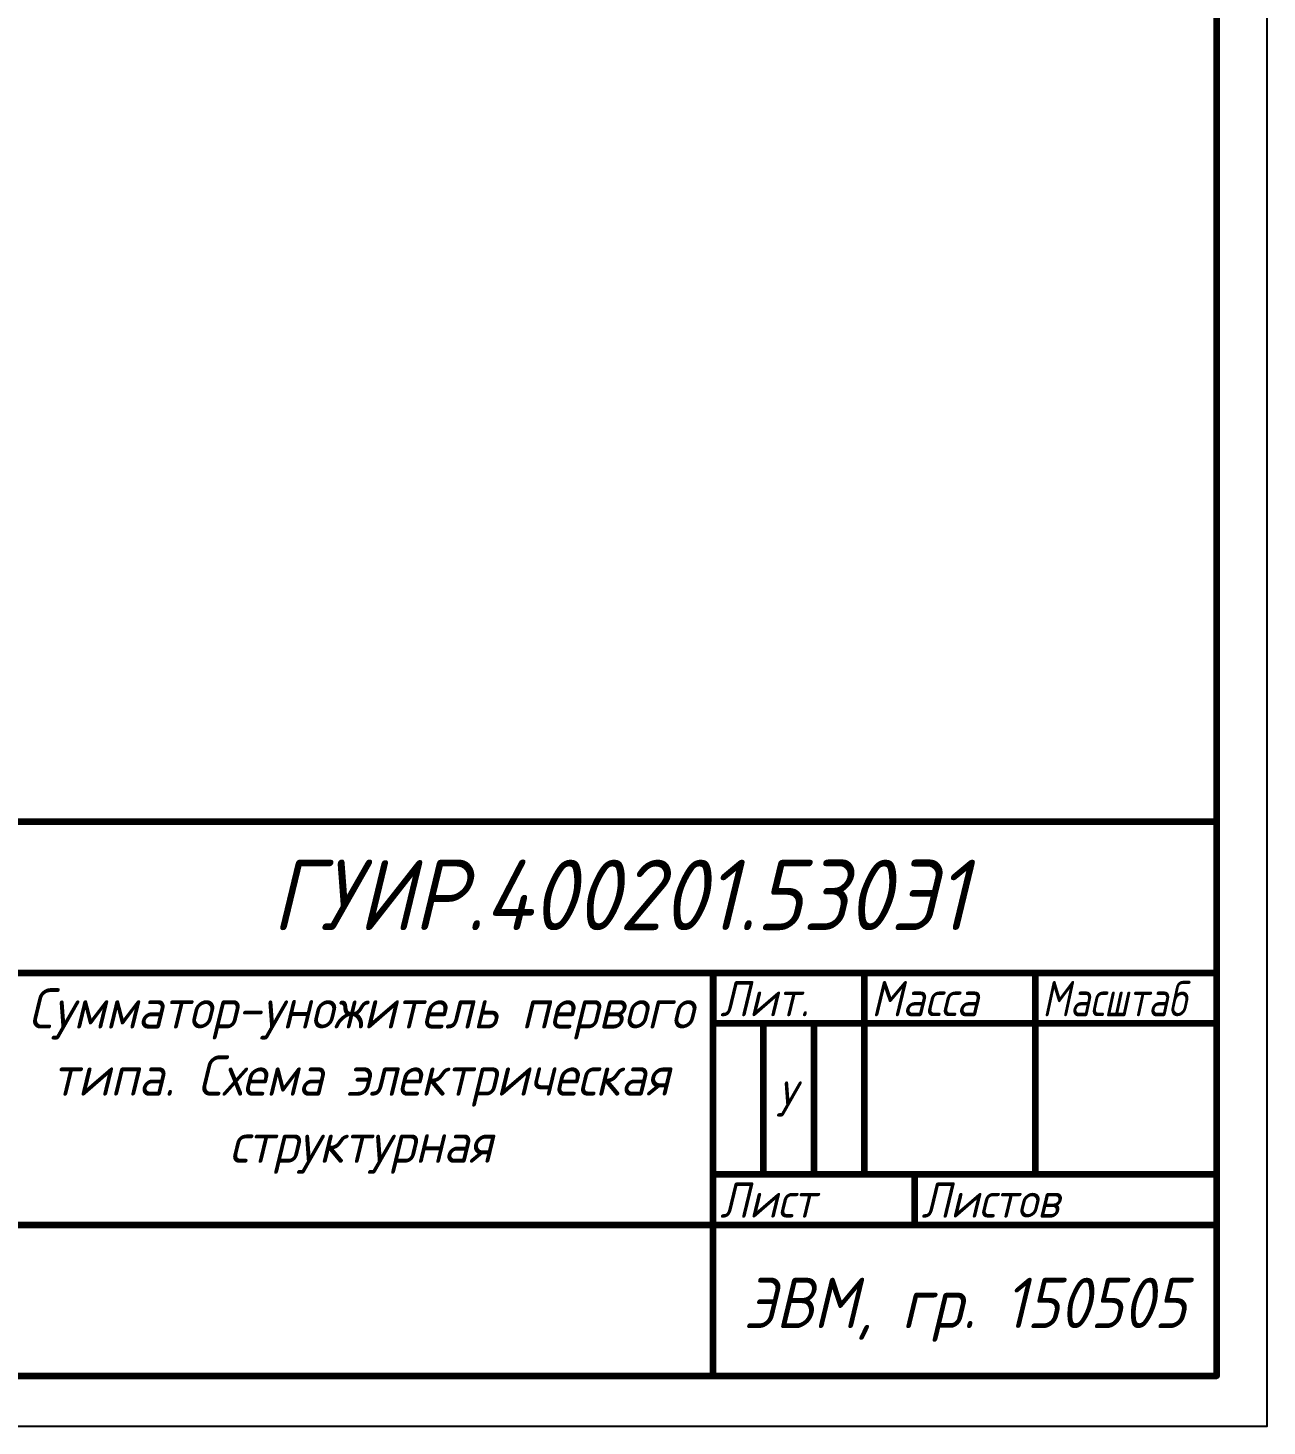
# Model space of a CAD drawing. Header units: millimetres. Extents: x 0 to 420, y 0 to 531.
# Drawn here: x 296.9 to 420, y 0 to 138.9 of the extents above; entities that cross this region are included whole.
import ezdxf
from ezdxf.enums import TextEntityAlignment as Align

# ---------------------------------------------------------------- set-up
doc = ezdxf.new("R2010")
doc.units = ezdxf.units.MM
doc.header["$LTSCALE"] = 0.5
doc.layers.get('0').update_dxf_attribs({"lineweight": 60})
doc.layers.get('Defpoints').update_dxf_attribs({"color": 5})
doc.layers.add('4-текст', color=7, linetype='Continuous', true_color=0x00ad00)
doc.styles.get("Standard").update_dxf_attribs({"font": 'ISOCPEUI.TTF', "width": 0.9})

msp = doc.modelspace()

# ---------------------------------------------------------------- linework, layer by layer
at = {"lineweight": 100}
for p, q in [((415, 60), (230, 60)), ((295, 45), (415, 45)), ((365, 5), (365, 45)), ((365, 45), (365, 40)), ((380, 45), (380, 25)), ((397, 25), (397, 45)), ((365, 40), (415, 40)), ((370, 25), (370, 40)), ((375, 40), (375, 25)), ((365, 25), (415, 25)), ((385, 20), (385, 25)), ((295, 20), (415, 20))]:
    msp.add_line(p, q, dxfattribs=at)
msp.add_lwpolyline([(20, 5), (415, 5), (415, 292), (20, 292)], close=True, dxfattribs=at)
at = {"layer": 'Defpoints'}
msp.add_lwpolyline([(0, 0), (420, 0), (420, 297), (0, 297)], close=True, dxfattribs=at)

# ---------------------------------------------------------------- texts
at = {"lineweight": 100, "width": 0.863386}
msp.add_text('ЭВМ, гр. 150505', height=5, dxfattribs=at).set_placement((367.99, 9.73), (411.99, 9.73), align=Align.FIT)
at = {"lineweight": 100, "attachment_point": 1}
for s, width, insert, char_height in [('\\pxqc;{\\fISOCPEUR|b0|i1|c204|p34;ГУИР}.400201.530{\\fISOCPEUR|b0|i1|c204|p34;Э1}', 120, (295.72, 56.25), 7), ('\\pxqc;{\\fISOCPEUR|b0|i1|c204|p34;Сумматор-уножитель первого типа. Схема электрическая структурная}', 70, (295, 43.48), 4), ('У', 5, (371.18, 34.23), 3.5)]:
    msp.add_mtext_dynamic_manual_height_columns(s, width=width, gutter_width=25, heights=[0], dxfattribs=dict(at, insert=insert, char_height=char_height))
at = {"layer": '4-текст', "lineweight": 100}
for s, width, p in [('Лит.', 0.9, (365.67, 40.7)), ('Масса', 0.9, (380.67, 40.7)), ('Масштаб', 0.8, (397.67, 40.7)), ('Лист', 0.9, (365.67, 20.7)), ('Листов', 0.9, (385.67, 20.7))]:
    msp.add_text(s, height=3.5, dxfattribs=dict(at, width=width)).set_placement(p)

doc.saveas('drawing.dxf')
